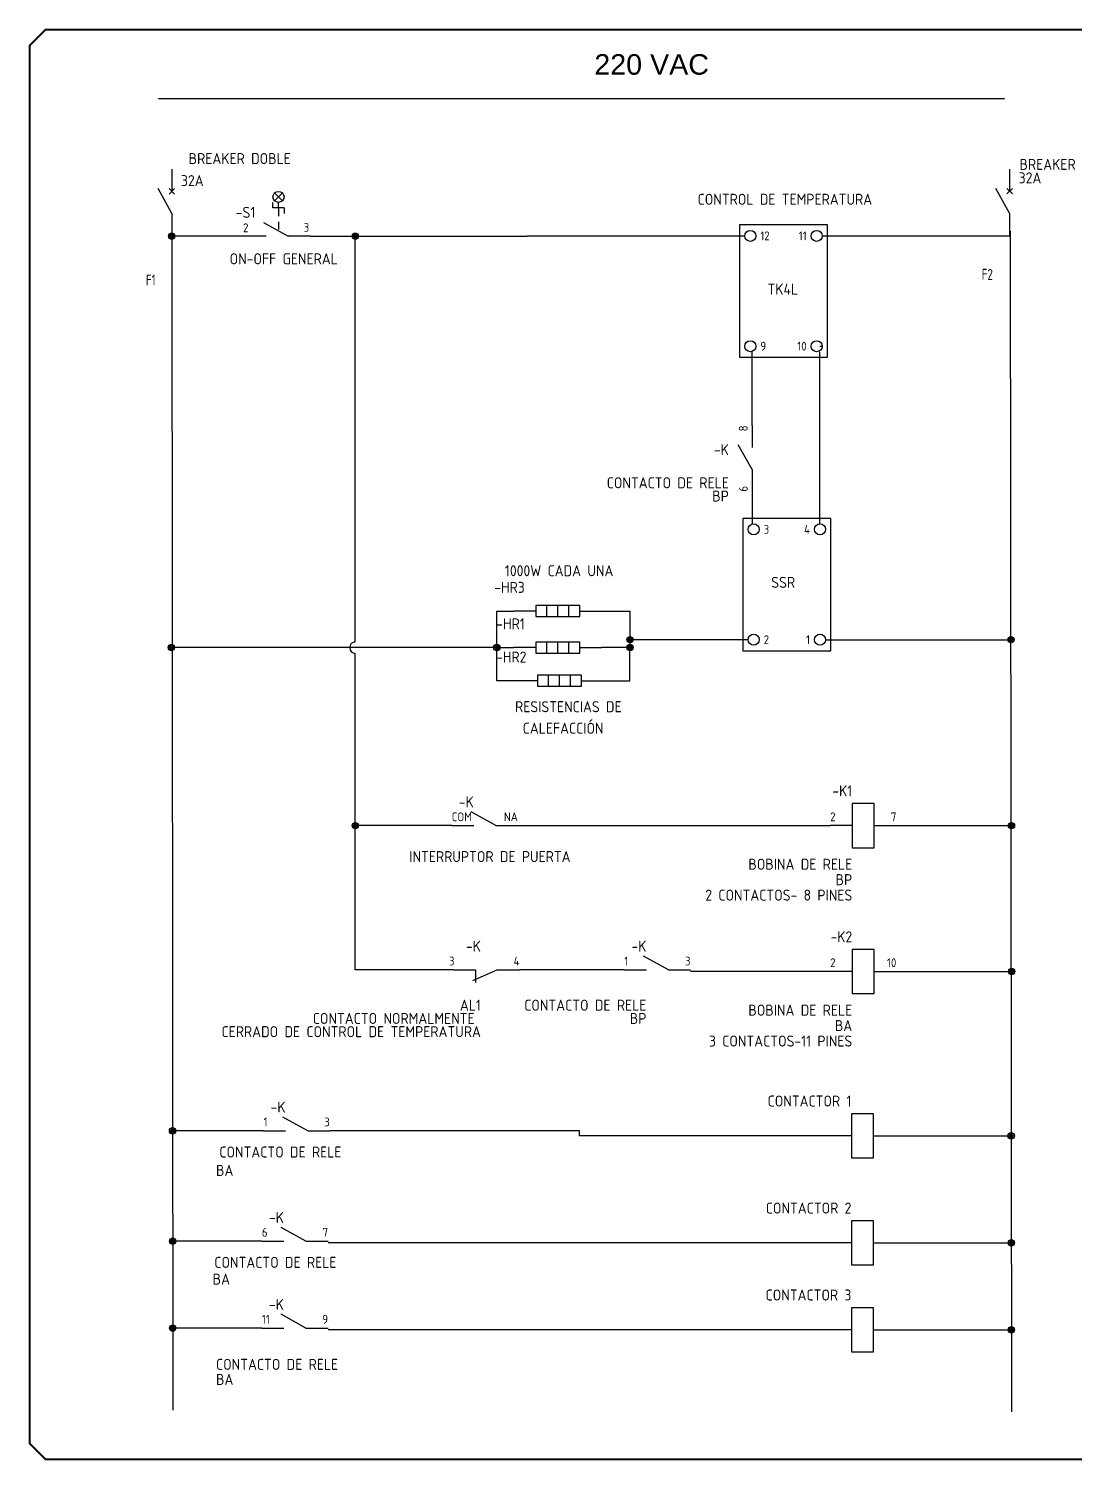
# Model space of a CAD drawing. Header units: inches. Extents: x 4 to 986, y 2 to 651.
# Drawn here: x 4 to 478, y 2 to 651 of the extents above; entities that cross this region are included whole.
import ezdxf
from ezdxf.enums import TextEntityAlignment as Align

# ---------------------------------------------------------------- set-up
doc = ezdxf.new("R2010")
doc.units = ezdxf.units.IN
doc.header["$MEASUREMENT"] = 0
for name, color, linetype in [('DESC', 150, 'Continuous'), ('DESCCHILD', 20, 'Continuous'), ('LOC', 8, 'Continuous'), ('SYMS', 7, 'Continuous'), ('TAGS', 150, 'Continuous'), ('TERMS', 123, 'Continuous'), ('TITLE', 7, 'Continuous'), ('WHT_12_THHN', 7, 'Continuous'), ('WIREFIXED', 7, 'Continuous'), ('YEL_14_THHN', 2, 'Continuous')]:
    doc.layers.add(name, color=color, linetype=linetype)
doc.styles.get("Standard").update_dxf_attribs({"font": 'arial.ttf'})
doc.styles.add('WD_IEC', font='ISOCP2.shx', dxfattribs={"width": 0.9, "height": 4})
doc.dimstyles.get("Standard").update_dxf_attribs({"dimtxt": 0.18, "dimasz": 0.18, "dimexe": 0.18, "dimexo": 0.0625, "dimgap": 0.09, "dimtad": 0, "dimtih": 1, "dimtoh": 1, "dimdec": 4, "dimzin": 0, "dimdsep": 46, "dimtxsty": 'Standard', "dimcen": 0.09, "dimadec": 0, "dimazin": 0, "dimtfac": 1, "dimtdec": 4, "dimtofl": 0, "dimtmove": 0, "dimatfit": 3, "dimfxl": 1, "dimtolj": 1, "dimtzin": 0, "dimarcsym": 0})

# ---------------------------------------------------------------- blocks, each defined once
blk = doc.blocks.new('NO_NUM_acade_title')
at = {"layer": 'TITLE', "const_width": 0.0312}
blk.add_lwpolyline([(30.594, 0.281), (30.594, 22.177), (30.344, 22.427), (0.281, 22.427), (0.031, 22.177), (0.031, 0.281), (0.281, 0.031), (30.344, 0.031)], close=True, dxfattribs=at)
blk = doc.blocks.new('*D17')
at = {"layer": 'Defpoints', "color": 0, "transparency": 16777216}
for p in [(62.75, 619.45), (446.09, 619.39), (446.09, 619.39)]:
    blk.add_point(p, dxfattribs=at)
at = {"layer": 'DESC', "color": 0, "lineweight": -2, "transparency": 16777216}
for p, q in [((62.75, 619.39), (62.54, 619.39)), ((62.75, 619.39), (62.75, 619.21)), ((445.91, 619.39), (62.93, 619.39)), ((446.09, 619.45), (446.09, 619.57))]:
    blk.add_line(p, q, dxfattribs=at)
at = {"layer": 'DESC', "color": 0, "transparency": 16777216}
for points in [[(62.93, 619.42), (62.93, 619.36), (62.75, 619.39)], [(445.91, 619.42), (445.91, 619.36), (446.09, 619.39)]]:
    blk.add_solid(points, dxfattribs=at)
at = {"layer": 'DESC', "color": 0, "transparency": 16777216, "insert": (61.96, 619.39), "char_height": 0.18, "attachment_point": 5}
blk.add_mtext('\\A1;110 VAC', dxfattribs=at)
blk = doc.blocks.new('VCB1')
for p, q in [((0, 7.5), (0, 2.5)), ((0, -2.5), (-3.12, 3.12)), ((0.62, 1.88), (-0.62, 3.12)), ((-0.62, 1.88), (0.62, 3.12)), ((0, -2.5), (0, -7.5))]:
    blk.add_line(p, q)
at = {"style": 'WD_IEC'}
for tag, p in [('INST', (-8, 5.25)), ('LOC', (-8, 1.75)), ('TAG1', (-8, -1.75)), ('RATING1', (-8, -6.35)), ('DESC1', (-8, -14.35)), ('DESC2', (-8, -17.85)), ('DESC3', (-8, -21.35))]:
    blk.add_attdef(tag, text='', height=2.5, dxfattribs=at).set_placement(p, align=Align.RIGHT)
blk.add_attdef('TERM01', text='', height=2, rotation=90, dxfattribs=at).set_placement((-1, 7.5), align=Align.RIGHT)
at = {"style": 'WD_IEC', "flags": 1}
for tag, p, height in [('X2TERM01', (0, 7.5), 0.32), ('MFG', (2.75, 6.5), 1.5), ('CAT', (2.75, 4), 1.5), ('X4LINK', (-2, 0), 0.32), ('X1LINK', (-0.5, 0), 0.32), ('X8TERM02', (0, -7.5), 0.32), ('ASSYCODE', (1, -9), 1), ('FAMILY', (1, -10.5), 1), ('CATDESC', (1, -12), 1), ('CONTACT', (1, -13.5), 1), ('COMMON', (2.25, -14.75), 1)]:
    blk.add_attdef(tag, p, '', height=height, dxfattribs=at)
at = {"style": 'WD_IEC'}
blk.add_attdef('TERM02', (-1, -7.5), '', height=2, rotation=90, dxfattribs=at)
at = {"lineweight": 15, "style": 'WD_IEC'}
blk.add_attdef('XREF', text='', height=2.5, dxfattribs=at).set_placement((-8, -10.35), align=Align.RIGHT)
blk = doc.blocks.new('HSW11S77')
for p, q in [((-0.6, 9.79), (1.16, 8.02)), ((-0.6, 8.02), (1.16, 9.79)), ((-0.97, 6.41), (-0.97, 7.66)), ((0.28, 6.41), (0.28, 7.66)), ((1.53, 6.41), (-0.97, 6.41)), ((0.28, 6.41), (0.28, 4.53)), ((0.28, 3.28), (0.28, 1.54)), ((1.53, 6.41), (1.53, 5.16)), ((-2.5, 0), (-7.5, 0)), ((-3.12, 3.12), (2.5, 0)), ((7.5, 0), (2.5, 0))]:
    blk.add_line(p, q)
blk.add_circle((0.28, 8.91), 1.25)
at = {"style": 'WD_IEC'}
for tag, p, height, flags in [('MFG', (4.11, 13), 1.5, 1), ('X2LINK', (0, 10.92), 0.32, 1), ('CAT', (4.11, 10.42), 1.5, 1), ('TERM01', (-7.75, 0.9), 2, 8), ('X4TERM01', (-7.5, 0), 0.32, 1), ('X8LINK', (0, 0.57), 0.32, 1), ('X1TERM02', (7.5, 0), 0.32, 1), ('ASSYCODE', (3.47, -2.55), 1, 1), ('FAMILY', (3.47, -4.05), 1, 1), ('CATDESC', (3.47, -5.55), 1, 1), ('CONTACT', (3.53, -7.03), 1, 1), ('COMMON', (4.78, -8.28), 1, 1)]:
    blk.add_attdef(tag, p, '', height=height, dxfattribs=dict(at, flags=flags))
for tag, p in [('INST', (-4.97, 10.15)), ('TAG1', (-4.97, 4.15)), ('LOC', (-4.97, 7.15)), ('DESC1', (-5.12, -9.72)), ('DESC2', (-5.12, -12.72)), ('DESC3', (-5.12, -15.72))]:
    blk.add_attdef(tag, text='', height=2.5, dxfattribs=at).set_placement(p, align=Align.RIGHT)
at = {"style": 'WD_IEC', "flags": 8}
blk.add_attdef('TERM02', text='', height=2, dxfattribs=at).set_placement((7.25, 1), align=Align.RIGHT)
at = {"lineweight": 15, "style": 'WD_IEC'}
for tag, p in [('XREF', (-5.12, -6.72)), ('WDTAGALT', (-5.12, -18.72))]:
    blk.add_attdef(tag, text='', height=2.5, dxfattribs=at).set_placement(p, align=Align.RIGHT)
blk = doc.blocks.new('VDV1TF')
blk.add_lwpolyline([(-2.5, -15), (17.5, -15), (17.5, 15), (-2.5, 15)], close=True)
for centre in [(0, 12.5), (15, 12.5), (0, -12.5), (15, -12.5)]:
    blk.add_circle(centre, 1.25)
at = {"style": 'WD_IEC', "flags": 1}
for tag, p, height in [('X2TERM02', (0, 13.75), 0.32), ('X2TERM04', (15, 13.75), 0.32), ('X4TERM02', (-1.25, 12.5), 0.32), ('X1TERM04', (16.25, 12.5), 0.32), ('X4TERM01', (-1.25, -12.5), 0.32), ('X1TERM03', (16.25, -12.5), 0.32), ('X8TERM01', (0, -13.75), 0.32), ('X8TERM03', (15, -13.75), 0.32), ('ASSYCODE', (18.5, -16.5), 1), ('FAMILY', (18.5, -18), 1), ('CATDESC', (18.5, -19.5), 1)]:
    blk.add_attdef(tag, p, '', height=height, dxfattribs=at)
at = {"style": 'WD_IEC'}
for tag, p in [('TERM02', (2.25, 12.5)), ('TERM01', (2.25, -12.5))]:
    blk.add_attdef(tag, text='', height=2, dxfattribs=at).set_placement(p, align=Align.MIDDLE_LEFT)
for tag, p in [('TERM04', (12.75, 12.5)), ('TERM03', (12.75, -12.5))]:
    blk.add_attdef(tag, text='', height=2, dxfattribs=at).set_placement(p, align=Align.MIDDLE_RIGHT)
for tag, p in [('INST', (-5.25, 10.25)), ('LOC', (-5.25, 6.75)), ('TAG1', (-5.25, 3.25)), ('XREF', (-5.25, -1.6)), ('DESC1', (-5.25, -5.6)), ('DESC2', (-5.25, -9.1)), ('DESC3', (-5.25, -12.6))]:
    blk.add_attdef(tag, text='', height=2.5, dxfattribs=at).set_placement(p, align=Align.RIGHT)
at = {"lineweight": 15, "style": 'WD_IEC', "flags": 1}
for tag, p in [('MFG', (7.5, 5)), ('CAT', (7.5, 1))]:
    blk.add_attdef(tag, text='', height=2.7, dxfattribs=at).set_placement(p, align=Align.CENTER)
at = {"lineweight": 15, "style": 'WD_IEC'}
for tag, p in [('RATING1', (7.5, -3)), ('RATING2', (7.5, -7))]:
    blk.add_attdef(tag, text='', height=2.5, dxfattribs=at).set_placement(p, align=Align.CENTER)
blk = doc.blocks.new('VCR21')
for p, q in [((0, 7.5), (0, 2.5)), ((0, -2.5), (-3.12, 3.12)), ((0, -2.5), (0, -7.5))]:
    blk.add_line(p, q)
at = {"style": 'WD_IEC'}
for tag, p in [('INST', (-5.25, 6.75)), ('TAG2', (-5.25, 0.75)), ('LOC', (-5.25, 3.75)), ('XREF', (-5.25, -3.75)), ('DESC1', (-5.25, -6.75)), ('DESC2', (-5.25, -9.75)), ('DESC3', (-5.25, -12.75))]:
    blk.add_attdef(tag, text='', height=2.5, dxfattribs=at).set_placement(p, align=Align.RIGHT)
blk.add_attdef('TERM01', text='', height=2, rotation=90, dxfattribs=at).set_placement((-1, 7.5), align=Align.RIGHT)
at = {"style": 'WD_IEC', "flags": 1}
for tag, p, height in [('X2TERM01', (0, 7.5), 0.32), ('X4LINK', (-2.75, 0), 0.32), ('X1LINK', (-0.5, 0), 0.32), ('CONTACT', (4, -3.5), 1), ('FAMILY', (4, -5), 1), ('COMMON', (5.25, -4.75), 1), ('X8TERM02', (0, -7.5), 0.32)]:
    blk.add_attdef(tag, p, '', height=height, dxfattribs=at)
at = {"style": 'WD_IEC'}
blk.add_attdef('TERM02', (-1, -7.5), '', height=2, rotation=90, dxfattribs=at)
blk = doc.blocks.new('HRE1HT')
for p, q in [((-5, 0), (-10, 0)), ((-2.5, -1.25), (-2.5, 1.25)), ((0, -1.25), (0, 1.25)), ((2.5, -1.25), (2.5, 1.25)), ((5, 0), (10, 0))]:
    blk.add_line(p, q)
blk.add_lwpolyline([(5, 1.25), (-5, 1.25), (-5, -1.25), (5, -1.25)], close=True)
at = {"style": 'WD_IEC'}
for tag, p in [('INST', (-7.5, 11.12)), ('LOC', (-7.5, 7.62)), ('TAG1', (-7.5, 4.12)), ('DESC1', (-7.5, -11.25)), ('DESC2', (-7.5, -14.75)), ('DESC3', (-7.5, -18.25))]:
    blk.add_attdef(tag, text='', height=2.5, dxfattribs=at).set_placement(p, align=Align.RIGHT)
for tag, p, height, flags in [('MFG', (7.42, 14.62), 1.5, 9), ('CAT', (7.42, 12.12), 1.5, 9), ('X4TERM01', (-10, 0), 0.32, 1), ('TERM01', (-10, 1), 2, 8), ('X2LINK', (0, 1.88), 0.32, 1), ('X1TERM02', (10, 0), 0.32, 1), ('X8LINK', (0, -1.88), 0.32, 1), ('ASSYCODE', (6, -2.75), 1, 1), ('FAMILY', (6, -4.25), 1, 1), ('CATDESC', (6, -5.75), 1, 1)]:
    blk.add_attdef(tag, p, '', height=height, dxfattribs=dict(at, flags=flags))
for tag, p in [('RATING1', (7.42, 8.12)), ('RATING2', (7.42, 4.12))]:
    blk.add_attdef(tag, p, '', height=2.5, dxfattribs=at)
at = {"style": 'WD_IEC', "flags": 8}
blk.add_attdef('TERM02', text='', height=2, dxfattribs=at).set_placement((10, 1), align=Align.RIGHT)
at = {"lineweight": 15, "style": 'WD_IEC'}
blk.add_attdef('XREF', text='', height=2.5, dxfattribs=at).set_placement((-7.5, -7.5), align=Align.RIGHT)
blk = doc.blocks.new('WDDOT')
for radius in [0.72, 0.449, 0.223]:
    blk.add_circle((0, 0), radius)
blk = doc.blocks.new('HCR21')
for p, q in [((-7.5, 0), (-2.5, 0)), ((2.5, 0), (-3.12, 3.12)), ((2.5, 0), (7.5, 0))]:
    blk.add_line(p, q)
at = {"style": 'WD_IEC'}
for tag, p in [('INST', (-2.5, 10.12)), ('TAG2', (-2.5, 4.12)), ('LOC', (-2.5, 7.12)), ('DESC1', (-2.5, -9.25)), ('DESC3', (-2.5, -15.25)), ('DESC2', (-2.5, -12.25))]:
    blk.add_attdef(tag, text='', height=2.5, dxfattribs=at).set_placement(p, align=Align.RIGHT)
for tag, p, height, flags in [('X4TERM01', (-7.5, 0), 0.32, 1), ('TERM01', (-7.5, 1), 2, 8), ('X2LINK', (0, 2.27), 0.32, 1), ('X8LINK', (0, 0.77), 0.32, 1), ('X1TERM02', (7.5, 0), 0.32, 1), ('CONTACT', (6.5, -2.25), 1, 1), ('FAMILY', (6.5, -3.75), 1, 1), ('COMMON', (7.75, -3.5), 1, 1)]:
    blk.add_attdef(tag, p, '', height=height, dxfattribs=dict(at, flags=flags))
at = {"style": 'WD_IEC', "flags": 8}
for tag, height, p in [('TERM02', 2, (7.5, 1)), ('XREF', 2.5, (-2.5, -6.25))]:
    blk.add_attdef(tag, text='', height=height, dxfattribs=at).set_placement(p, align=Align.RIGHT)
blk = doc.blocks.new('HCR1')
for p, q in [((-2.5, 0), (-7.5, 0)), ((2.5, 0), (7.5, 0))]:
    blk.add_line(p, q)
blk.add_lwpolyline([(-2.5, -5), (2.5, -5), (2.5, 5), (-2.5, 5)], close=True)
at = {"style": 'WD_IEC'}
for tag, p in [('INST', (-2.5, 13.62)), ('LOC', (-2.5, 10.12)), ('TAG1', (-2.5, 6.62)), ('DESC1', (-2.5, -10)), ('DESC2', (-2.5, -13.5)), ('DESC3', (-2.5, -17))]:
    blk.add_attdef(tag, text='', height=2.5, dxfattribs=at).set_placement(p, align=Align.RIGHT)
for tag, p, height, flags in [('MFG', (4.92, 12.12), 1.5, 9), ('CAT', (4.92, 9.62), 1.5, 9), ('X2LINK', (0, 5), 0.32, 1), ('X4TERM01', (-7.5, 0), 0.32, 1), ('TERM01', (-7.5, 1), 2, 8), ('X1TERM02', (7.5, 0), 0.32, 1), ('ASSYCODE', (3.5, -1.5), 1, 1), ('FAMILY', (3.5, -3), 1, 1), ('X8LINK', (0, -5), 0.32, 1), ('CATDESC', (3.5, -4.5), 1, 1)]:
    blk.add_attdef(tag, p, '', height=height, dxfattribs=dict(at, flags=flags))
at = {"style": 'WD_IEC', "flags": 8}
blk.add_attdef('TERM02', text='', height=2, dxfattribs=at).set_placement((7.5, 1), align=Align.RIGHT)
at = {"lineweight": 15, "style": 'WD_IEC'}
for tag, p in [('NO', (26.25, 0)), ('NC', (26.25, -4))]:
    blk.add_attdef(tag, text='', height=2.5, dxfattribs=at).set_placement(p, align=Align.RIGHT)
for tag, p in [('XREFNO', (27.75, 0)), ('XREFNC', (27.75, -4))]:
    blk.add_attdef(tag, p, '', height=2.5, dxfattribs=at)
blk = doc.blocks.new('HCR22')
for p, q in [((-7.5, 0), (-2.5, 0)), ((2.5, 0), (-3.125, -2.5)), ((-2.5, 0), (-2.5, -2.8678)), ((2.5, 0), (7.5, 0))]:
    blk.add_line(p, q)
at = {"style": 'WD_IEC'}
for tag, p in [('INST', (-1.25, 10.125)), ('TAG2', (-1.25, 4.125)), ('LOC', (-1.25, 7.125)), ('DESC1', (-1.25, -9.25)), ('DESC3', (-1.25, -15.25)), ('DESC2', (-1.25, -12.25))]:
    blk.add_attdef(tag, text='', height=2.5, dxfattribs=at).set_placement(p, align=Align.RIGHT)
for tag, p, height, flags in [('TERM01', (-8.5, 1), 2, 8), ('X4TERM01', (-7.5, 0), 0.32, 1), ('X1TERM02', (7.5, 0), 0.32, 1), ('X2LINK', (0, -0.5), 0.32, 1), ('X8LINK', (0, -1.5), 0.32, 1), ('CONTACT', (7.75, -2.25), 1, 1), ('FAMILY', (7.75, -3.75), 1, 1), ('COMMON', (9, -3.5), 1, 1)]:
    blk.add_attdef(tag, p, '', height=height, dxfattribs=dict(at, flags=flags))
at = {"style": 'WD_IEC', "flags": 8}
for tag, height, p in [('TERM02', 2, (7.5, 1)), ('XREF', 2.5, (-1.25, -6.25))]:
    blk.add_attdef(tag, text='', height=height, dxfattribs=at).set_placement(p, align=Align.RIGHT)
blk = doc.blocks.new('WD_WNV')
at = {"linetype": 'Continuous', "style": 'WD_IEC', "width": 0.8}
blk.add_attdef('WIRENO', text='', height=2.5, dxfattribs=at).set_placement((-1.6, 0), align=Align.MIDDLE_RIGHT)
at = {"style": 'WD_IEC', "flags": 1}
for tag, p in [('W08USER', (-1, 0.375)), ('W04USER', (-1, 0.875)), ('W05USER', (-1, 0.75)), ('W09USER', (-1, 0.25)), ('W03USER', (-1, 1)), ('W06USER', (-1, 0.625)), ('W07USER', (-1, 0.5)), ('W02USER', (-1, 1.125)), ('W01USER', (-1, 1.25)), ('W10USER', (-1, 0.125))]:
    blk.add_attdef(tag, text='', height=0.08, dxfattribs=at).set_placement(p, align=Align.CENTER)

msp = doc.modelspace()

# ---------------------------------------------------------------- linework, layer by layer
at = {"layer": 'WHT_12_THHN'}
for p, q in [((448.60464, 559.32043), (449.12736, 24.28791)), ((101.42964, 557.0939), (68.60868, 557.0939)), ((68.64113, 557.44376), (69.07218, 25.04583)), ((131.42964, 557.0939), (229.8832, 557.0939)), ((151.78576, 373.17683), (151.78576, 557.0939)), ((229.8832, 557.23237), (328.33676, 557.23237)), ((363.33676, 557.23237), (405.82764, 557.23237)), ((405.82764, 557.23237), (448.31852, 557.23237)), ((331.58904, 471.32005), (331.58904, 504.73237)), ((362.34131, 466.96513), (362.34131, 504.73237)), ((362.34131, 426.6979), (362.34131, 466.96513)), ((331.58904, 441.32005), (331.58904, 426.6979)), ((215.95298, 370.63683), (215.95298, 387.17218)), ((215.95298, 387.17218), (223.57298, 387.17218)), ((263.57298, 387.17218), (276.27298, 387.17218)), ((276.27298, 387.17218), (276.27298, 370.63683)), ((215.95298, 370.63683), (68.45516, 370.63683)), ((215.95298, 355.60468), (215.95298, 370.63683)), ((215.95298, 370.63683), (223.57298, 370.63683)), ((276.27298, 370.63683), (263.57298, 370.63683)), ((329.84131, 374.1979), (276.27298, 374.1979)), ((276.27298, 355.60468), (276.27298, 370.63683)), ((364.84131, 374.1979), (448.95454, 374.1979)), ((151.78576, 289.92788), (151.78576, 368.09683)), ((224.32526, 355.60468), (215.95298, 355.60468)), ((264.32526, 355.60468), (276.27298, 355.60468)), ((195.46313, 289.92788), (151.78576, 289.92788)), ((151.78576, 224.53806), (151.78576, 289.92788)), ((225.46313, 289.92788), (366.98159, 289.92788)), ((396.98159, 289.92788), (449.12209, 289.92788)), ((196.21541, 224.53806), (151.78576, 224.53806)), ((273.69962, 224.53806), (226.21541, 224.53806)), ((366.98159, 223.78645), (303.69962, 223.78645)), ((396.98159, 223.78645), (449.24734, 223.78645)), ((110.20808, 151.6186), (68.96909, 151.6186)), ((253.41032, 151.6186), (140.20808, 151.6186)), ((366.61257, 149.34484), (253.41032, 149.34484)), ((396.61257, 149.34484), (449.00445, 149.34484)), ((109.44949, 101.59583), (69.01143, 101.59583)), ((366.61257, 100.83791), (139.44949, 100.83791)), ((396.61257, 100.83791), (449.05183, 100.83791)), ((109.44949, 62.18395), (69.0415, 62.18395)), ((366.61257, 61.42603), (139.44949, 61.42603)), ((396.61257, 61.42603), (449.09182, 61.42603))]:
    msp.add_line(p, q, dxfattribs=at)
msp.add_arc((151.78576, 370.63683), 2.54, 90, 270, dxfattribs=at)
at = {"layer": 'YEL_14_THHN'}
for p, q in [((229.8832, 557.0939), (229.8832, 557.23237)), ((362.34131, 507.23237), (363.33676, 507.23237)), ((253.41032, 149.34484), (253.41032, 151.6186))]:
    msp.add_line(p, q, dxfattribs=at)

# ---------------------------------------------------------------- block references
at = {"layer": 'LOC', "color": 7, "xscale": 28.93527259246057, "yscale": 28.93527259246057, "zscale": 28.93527259246057}
msp.add_blockref('NO_NUM_acade_title', (3.31229, 1.78015), dxfattribs=at)
at = {"layer": 'SYMS'}
ref = msp.add_blockref('VCB1', (68.66346, 572.44376), dxfattribs=dict(at, xscale=2, yscale=2, zscale=2))
ref.add_attrib('DESC2', '32A', dxfattribs={"layer": 'DESC', "height": 5, "style": 'WD_IEC'}).set_placement((83.06221, 579.76935), align=Align.RIGHT)
ref.add_attrib('DESC1', 'BREAKER DOBLE', dxfattribs={"layer": 'DESC', "height": 5, "style": 'WD_IEC'}).set_placement((122.58892, 589.76733), align=Align.RIGHT)
ref = msp.add_blockref('VCB1', (448.31852, 572.53348), dxfattribs=dict(at, xscale=2, yscale=2, zscale=2))
ref.add_attrib('DESC2', '32A', dxfattribs={"layer": 'DESC', "height": 5, "style": 'WD_IEC'}).set_placement((462.68214, 581.03077), align=Align.RIGHT)
ref.add_attrib('DESC1', 'BREAKER DOBLE', dxfattribs={"layer": 'DESC', "height": 5, "style": 'WD_IEC'}).set_placement((499.09637, 587.13305), align=Align.RIGHT)
ref = msp.add_blockref('HSW11S77', (116.42964, 557.0939), dxfattribs=dict(at, xscale=2, yscale=2, zscale=2))
ref.add_attrib('TERM02', '3', dxfattribs={"layer": 'TERMS', "height": 4, "style": 'WD_IEC', "flags": 8}).set_placement((130.92595, 559.09413), align=Align.RIGHT)
ref.add_attrib('TERM01', '2', (100.92596, 558.8957), dxfattribs={"layer": 'TERMS', "height": 4, "style": 'WD_IEC', "flags": 8})
ref.add_attrib('TAG1', '-S1', dxfattribs={"layer": 'TAGS', "height": 5, "style": 'WD_IEC'}).set_placement((106.48577, 565.39251), align=Align.RIGHT)
ref.add_attrib('DESC1', 'ON-OFF GENERAL', dxfattribs={"layer": 'DESC', "height": 5, "style": 'WD_IEC'}).set_placement((143.89813, 544.33794), align=Align.RIGHT)
ref = msp.add_blockref('VDV1TF', (330.83676, 532.23237), dxfattribs=dict(at, xscale=2, yscale=2, zscale=2))
ref.add_attrib('TERM04', '11', dxfattribs={"layer": 'TERMS', "height": 4, "style": 'WD_IEC'}).set_placement((356.33676, 557.23237), align=Align.MIDDLE_RIGHT)
ref.add_attrib('TERM03', '10', dxfattribs={"layer": 'TERMS', "height": 4, "style": 'WD_IEC'}).set_placement((356.33676, 507.23237), align=Align.MIDDLE_RIGHT)
ref.add_attrib('TERM02', '12', dxfattribs={"layer": 'TERMS', "height": 4, "style": 'WD_IEC'}).set_placement((335.33676, 557.23237), align=Align.MIDDLE_LEFT)
ref.add_attrib('TERM01', '9', dxfattribs={"layer": 'TERMS', "height": 4, "style": 'WD_IEC'}).set_placement((335.33676, 507.23237), align=Align.MIDDLE_LEFT)
ref.add_attrib('DESC1', 'CONTROL DE TEMPERATURA', dxfattribs={"layer": 'DESC', "height": 5, "style": 'WD_IEC'}).set_placement((386.0049, 571.31594), align=Align.RIGHT)
ref.add_attrib('TAG1', 'TK4L', dxfattribs={"layer": 'TAGS', "height": 5, "style": 'WD_IEC'}).set_placement((352.42096, 530.58621), align=Align.RIGHT)
at = {"layer": 'SYMS', "xscale": 2, "yscale": 2, "zscale": 2}
for p in [(68.6083, 557.0939), (151.78576, 557.0939), (68.4559, 370.63683), (215.95298, 370.63683), (276.27298, 374.1979), (276.27298, 370.63683), (448.95924, 374.1979), (151.78576, 289.92788), (449.12065, 289.92788), (449.24735, 223.78645), (68.9697, 151.6186), (449.00518, 149.34484), (69.0102, 101.59583), (449.05257, 100.83791), (69.04211, 62.18395), (449.09108, 61.42603)]:
    msp.add_blockref('WDDOT', p, dxfattribs=at)
at = {"layer": 'SYMS'}
ref = msp.add_blockref('VCR21', (331.58904, 456.32005), dxfattribs=dict(at, xscale=2, yscale=2, zscale=2))
ref.add_attrib('TERM02', '6', (329.58904, 441.32005), dxfattribs={"layer": 'TERMS', "height": 4, "rotation": 90, "style": 'WD_IEC'})
ref.add_attrib('TERM01', '8', dxfattribs={"layer": 'TERMS', "height": 4, "rotation": 90, "style": 'WD_IEC'}).set_placement((329.58904, 471.32005), align=Align.RIGHT)
ref.add_attrib('DESC2', 'BP', dxfattribs={"layer": 'DESCCHILD', "height": 5, "style": 'WD_IEC'}).set_placement((321.08904, 436.82005), align=Align.RIGHT)
ref.add_attrib('DESC1', 'CONTACTO DE RELE', dxfattribs={"layer": 'DESCCHILD', "height": 5, "style": 'WD_IEC'}).set_placement((321.08904, 442.82005), align=Align.RIGHT)
ref.add_attrib('TAG2', '-K', dxfattribs={"layer": 'TAGS', "height": 5, "style": 'WD_IEC'}).set_placement((321.08904, 457.82005), align=Align.RIGHT)
ref = msp.add_blockref('VDV1TF', (332.34131, 399.1979), dxfattribs=dict(at, xscale=2, yscale=2, zscale=2))
ref.add_attrib('TERM04', '4', dxfattribs={"layer": 'TERMS', "height": 4, "style": 'WD_IEC'}).set_placement((357.84131, 424.1979), align=Align.MIDDLE_RIGHT)
ref.add_attrib('TERM03', '1', dxfattribs={"layer": 'TERMS', "height": 4, "style": 'WD_IEC'}).set_placement((357.84131, 374.1979), align=Align.MIDDLE_RIGHT)
ref.add_attrib('TERM02', '3', dxfattribs={"layer": 'TERMS', "height": 4, "style": 'WD_IEC'}).set_placement((336.84131, 424.1979), align=Align.MIDDLE_LEFT)
ref.add_attrib('TERM01', '2', dxfattribs={"layer": 'TERMS', "height": 4, "style": 'WD_IEC'}).set_placement((336.84131, 374.1979), align=Align.MIDDLE_LEFT)
ref.add_attrib('TAG1', 'SSR', dxfattribs={"layer": 'TAGS', "height": 5, "style": 'WD_IEC'}).set_placement((351.09131, 397.6979), align=Align.RIGHT)
ref = msp.add_blockref('HRE1HT', (243.57298, 387.17218), dxfattribs=dict(at, xscale=2, yscale=2, zscale=2))
ref.add_attrib('DESC3', '1000W CADA UNA', dxfattribs={"layer": 'DESC', "height": 5, "style": 'WD_IEC'}).set_placement((268.74567, 402.95593), align=Align.RIGHT)
ref.add_attrib('DESC2', 'CALEFACCIÓN', dxfattribs={"layer": 'DESC', "height": 5, "style": 'WD_IEC'}).set_placement((264.26841, 331.55325), align=Align.RIGHT)
ref.add_attrib('DESC1', 'RESISTENCIAS DE', dxfattribs={"layer": 'DESC', "height": 5, "style": 'WD_IEC'}).set_placement((272.50704, 341.32415), align=Align.RIGHT)
ref.add_attrib('TAG1', '-HR3', dxfattribs={"layer": 'TAGS', "height": 5, "style": 'WD_IEC'}).set_placement((228.57298, 395.42218), align=Align.RIGHT)
ref = msp.add_blockref('HRE1HT', (243.57298, 370.63683), dxfattribs=dict(at, xscale=2, yscale=2, zscale=2))
ref.add_attrib('TAG1', '-HR1', dxfattribs={"layer": 'TAGS', "height": 5, "style": 'WD_IEC'}).set_placement((228.57298, 378.88683), align=Align.RIGHT)
ref = msp.add_blockref('HRE1HT', (244.32526, 355.60468), dxfattribs=dict(at, xscale=2, yscale=2, zscale=2))
ref.add_attrib('TAG1', '-HR2', dxfattribs={"layer": 'TAGS', "height": 5, "style": 'WD_IEC'}).set_placement((229.32526, 363.85468), align=Align.RIGHT)
ref = msp.add_blockref('HCR1', (381.98159, 289.92788), dxfattribs=dict(at, xscale=2, yscale=2, zscale=2))
ref.add_attrib('TERM02', '7', dxfattribs={"layer": 'TERMS', "height": 4, "style": 'WD_IEC', "flags": 8}).set_placement((396.98159, 291.92788), align=Align.RIGHT)
ref.add_attrib('TERM01', '2', (366.98159, 291.92788), dxfattribs={"layer": 'TERMS', "height": 4, "style": 'WD_IEC', "flags": 8})
ref.add_attrib('DESC3', '2 CONTACTOS- 8 PINES', dxfattribs={"layer": 'DESC', "height": 5, "style": 'WD_IEC'}).set_placement((376.98159, 255.92788), align=Align.RIGHT)
ref.add_attrib('DESC2', 'BP', dxfattribs={"layer": 'DESC', "height": 5, "style": 'WD_IEC'}).set_placement((376.98159, 262.92788), align=Align.RIGHT)
ref.add_attrib('DESC1', 'BOBINA DE RELE', dxfattribs={"layer": 'DESC', "height": 5, "style": 'WD_IEC'}).set_placement((376.98159, 269.92788), align=Align.RIGHT)
ref.add_attrib('TAG1', '-K1', dxfattribs={"layer": 'TAGS', "height": 5, "style": 'WD_IEC'}).set_placement((376.98159, 303.17788), align=Align.RIGHT)
ref = msp.add_blockref('HCR21', (210.46313, 289.92788), dxfattribs=dict(at, xscale=2, yscale=2, zscale=2))
ref.add_attrib('TERM02', 'NA', dxfattribs={"layer": 'TERMS', "height": 4, "style": 'WD_IEC', "flags": 8}).set_placement((225.46313, 291.92788), align=Align.RIGHT)
ref.add_attrib('TERM01', 'COM', (195.46313, 291.92788), dxfattribs={"layer": 'TERMS', "height": 4, "style": 'WD_IEC', "flags": 8})
ref.add_attrib('DESC1', 'INTERRUPTOR DE PUERTA', dxfattribs={"layer": 'DESCCHILD', "height": 5, "style": 'WD_IEC'}).set_placement((249.35171, 273.39252), align=Align.RIGHT)
ref.add_attrib('TAG2', '-K', dxfattribs={"layer": 'TAGS', "height": 5, "style": 'WD_IEC'}).set_placement((205.46313, 298.17788), align=Align.RIGHT)
ref = msp.add_blockref('HCR1', (381.98159, 223.78645), dxfattribs=dict(at, xscale=2, yscale=2, zscale=2))
ref.add_attrib('TERM02', '10', dxfattribs={"layer": 'TERMS', "height": 4, "style": 'WD_IEC', "flags": 8}).set_placement((396.98159, 225.78645), align=Align.RIGHT)
ref.add_attrib('TERM01', '2', (366.98159, 225.78645), dxfattribs={"layer": 'TERMS', "height": 4, "style": 'WD_IEC', "flags": 8})
ref.add_attrib('DESC3', '3 CONTACTOS-11 PINES', dxfattribs={"layer": 'DESC', "height": 5, "style": 'WD_IEC'}).set_placement((376.98159, 189.78645), align=Align.RIGHT)
ref.add_attrib('DESC2', 'BA', dxfattribs={"layer": 'DESC', "height": 5, "style": 'WD_IEC'}).set_placement((376.98159, 196.78645), align=Align.RIGHT)
ref.add_attrib('DESC1', 'BOBINA DE RELE', dxfattribs={"layer": 'DESC', "height": 5, "style": 'WD_IEC'}).set_placement((376.98159, 203.78645), align=Align.RIGHT)
ref.add_attrib('TAG1', '-K2', dxfattribs={"layer": 'TAGS', "height": 5, "style": 'WD_IEC'}).set_placement((376.98159, 237.03645), align=Align.RIGHT)
ref = msp.add_blockref('HCR22', (211.21541, 224.53806), dxfattribs=dict(at, xscale=2, yscale=2, zscale=2))
ref.add_attrib('TERM02', '4', dxfattribs={"layer": 'TERMS', "height": 4, "style": 'WD_IEC', "flags": 8}).set_placement((226.21541, 226.53806), align=Align.RIGHT)
ref.add_attrib('TERM01', '3', (194.21541, 226.53806), dxfattribs={"layer": 'TERMS', "height": 4, "style": 'WD_IEC', "flags": 8})
ref.add_attrib('DESC3', 'CERRADO DE CONTROL DE TEMPERATURA', dxfattribs={"layer": 'DESCCHILD', "height": 5, "style": 'WD_IEC'}).set_placement((208.71541, 194.03806), align=Align.RIGHT)
ref.add_attrib('DESC2', 'CONTACTO NORMALMENTE ', dxfattribs={"layer": 'DESCCHILD', "height": 5, "style": 'WD_IEC'}).set_placement((208.71541, 200.03806), align=Align.RIGHT)
ref.add_attrib('DESC1', 'AL1', dxfattribs={"layer": 'DESCCHILD', "height": 5, "style": 'WD_IEC'}).set_placement((208.71541, 206.03806), align=Align.RIGHT)
ref.add_attrib('TAG2', '-K', dxfattribs={"layer": 'TAGS', "height": 5, "style": 'WD_IEC'}).set_placement((208.71541, 232.78806), align=Align.RIGHT)
ref = msp.add_blockref('HCR21', (288.69962, 224.53806), dxfattribs=dict(at, xscale=2, yscale=2, zscale=2))
ref.add_attrib('TERM02', '3', dxfattribs={"layer": 'TERMS', "height": 4, "style": 'WD_IEC', "flags": 8}).set_placement((303.69962, 226.53806), align=Align.RIGHT)
ref.add_attrib('TERM01', '1', (273.69962, 226.53806), dxfattribs={"layer": 'TERMS', "height": 4, "style": 'WD_IEC', "flags": 8})
ref.add_attrib('DESC2', 'BP', dxfattribs={"layer": 'DESCCHILD', "height": 5, "style": 'WD_IEC'}).set_placement((283.69962, 200.03806), align=Align.RIGHT)
ref.add_attrib('DESC1', 'CONTACTO DE RELE', dxfattribs={"layer": 'DESCCHILD', "height": 5, "style": 'WD_IEC'}).set_placement((283.69962, 206.03806), align=Align.RIGHT)
ref.add_attrib('TAG2', '-K', dxfattribs={"layer": 'TAGS', "height": 5, "style": 'WD_IEC'}).set_placement((283.69962, 232.78806), align=Align.RIGHT)
ref = msp.add_blockref('HCR21', (125.20808, 151.6186), dxfattribs=dict(at, xscale=2, yscale=2, zscale=2))
ref.add_attrib('TERM02', '3', dxfattribs={"layer": 'TERMS', "height": 4, "style": 'WD_IEC', "flags": 8}).set_placement((140.20808, 153.6186), align=Align.RIGHT)
ref.add_attrib('TERM01', '1', (110.20808, 153.6186), dxfattribs={"layer": 'TERMS', "height": 4, "style": 'WD_IEC', "flags": 8})
ref.add_attrib('DESC2', 'BA', dxfattribs={"layer": 'DESCCHILD', "height": 5, "style": 'WD_IEC'}).set_placement((96.54561, 131.15474), align=Align.RIGHT)
ref.add_attrib('DESC1', 'CONTACTO DE RELE', dxfattribs={"layer": 'DESCCHILD', "height": 5, "style": 'WD_IEC'}).set_placement((145.54561, 139.49187), align=Align.RIGHT)
ref.add_attrib('TAG2', '-K', dxfattribs={"layer": 'TAGS', "height": 5, "style": 'WD_IEC'}).set_placement((120.20808, 159.8686), align=Align.RIGHT)
ref = msp.add_blockref('HCR1', (381.61257, 149.34484), dxfattribs=dict(at, xscale=2, yscale=2, zscale=2))
ref.add_attrib('TAG1', 'CONTACTOR 1', dxfattribs={"layer": 'TAGS', "height": 5, "style": 'WD_IEC'}).set_placement((376.61257, 162.59484), align=Align.RIGHT)
ref = msp.add_blockref('HCR1', (381.61257, 100.83791), dxfattribs=dict(at, xscale=2, yscale=2, zscale=2))
ref.add_attrib('TAG1', 'CONTACTOR 2', dxfattribs={"layer": 'TAGS', "height": 5, "style": 'WD_IEC'}).set_placement((376.61257, 114.08791), align=Align.RIGHT)
ref = msp.add_blockref('HCR21', (124.44949, 101.59583), dxfattribs=dict(at, xscale=2, yscale=2, zscale=2))
ref.add_attrib('TERM02', '7', dxfattribs={"layer": 'TERMS', "height": 4, "style": 'WD_IEC', "flags": 8}).set_placement((139.44949, 103.59583), align=Align.RIGHT)
ref.add_attrib('TERM01', '6', (109.44949, 103.59583), dxfattribs={"layer": 'TERMS', "height": 4, "style": 'WD_IEC', "flags": 8})
ref.add_attrib('DESC2', 'BA', dxfattribs={"layer": 'DESCCHILD', "height": 5, "style": 'WD_IEC'}).set_placement((95.02842, 81.88989), align=Align.RIGHT)
ref.add_attrib('DESC1', 'CONTACTO DE RELE', dxfattribs={"layer": 'DESCCHILD', "height": 5, "style": 'WD_IEC'}).set_placement((143.26983, 89.46909), align=Align.RIGHT)
ref.add_attrib('TAG2', '-K', dxfattribs={"layer": 'TAGS', "height": 5, "style": 'WD_IEC'}).set_placement((119.44949, 109.84583), align=Align.RIGHT)
ref = msp.add_blockref('HCR1', (381.61257, 61.42603), dxfattribs=dict(at, xscale=2, yscale=2, zscale=2))
ref.add_attrib('TAG1', 'CONTACTOR 3', dxfattribs={"layer": 'TAGS', "height": 5, "style": 'WD_IEC'}).set_placement((376.61257, 74.67603), align=Align.RIGHT)
ref = msp.add_blockref('HCR21', (124.44949, 62.18395), dxfattribs=dict(at, xscale=2, yscale=2, zscale=2))
ref.add_attrib('TERM02', '9', dxfattribs={"layer": 'TERMS', "height": 4, "style": 'WD_IEC', "flags": 8}).set_placement((139.44949, 64.18395), align=Align.RIGHT)
ref.add_attrib('TERM01', '11', (109.44949, 64.18395), dxfattribs={"layer": 'TERMS', "height": 4, "style": 'WD_IEC', "flags": 8})
ref.add_attrib('DESC2', 'BA', dxfattribs={"layer": 'DESCCHILD', "height": 5, "style": 'WD_IEC'}).set_placement((96.54561, 36.41464), align=Align.RIGHT)
ref.add_attrib('DESC1', 'CONTACTO DE RELE', dxfattribs={"layer": 'DESCCHILD', "height": 5, "style": 'WD_IEC'}).set_placement((144.02842, 43.23593), align=Align.RIGHT)
ref.add_attrib('TAG2', '-K', dxfattribs={"layer": 'TAGS', "height": 5, "style": 'WD_IEC'}).set_placement((119.44949, 70.43395), align=Align.RIGHT)
at = {"layer": 'WIREFIXED'}
ref = msp.add_blockref('WD_WNV', (49.79184, 266.48236), dxfattribs=dict(at, xscale=2, yscale=2, zscale=2))
ref.add_attrib('WIRENOF', 'F1', dxfattribs={"linetype": 'Continuous', "height": 5, "style": 'WD_IEC', "width": 0.8}).set_placement((61.25436, 537.20698), align=Align.MIDDLE_RIGHT)
ref = msp.add_blockref('WD_WNV', (429.23181, 269.05433), dxfattribs=dict(at, xscale=2, yscale=2, zscale=2))
ref.add_attrib('WIRENOF', 'F2', dxfattribs={"linetype": 'Continuous', "height": 5, "style": 'WD_IEC', "width": 0.8}).set_placement((440.69432, 539.77895), align=Align.MIDDLE_RIGHT)

# ---------------------------------------------------------------- texts
at = {"layer": 'DESC', "color": 7, "insert": (260.10514, 639.58983), "char_height": 9.294767, "attachment_point": 1}
msp.add_mtext_dynamic_manual_height_columns('220 VAC', width=55.6893431, gutter_width=1, heights=[0], dxfattribs=at)

# ---------------------------------------------------------------- dimensions: what is measured, and where the dimension line sits
at = {"layer": 'DESC', "color": 7}
dim = msp.add_linear_dim(base=(446.08839, 619.39136), p1=(62.74508, 619.4549), p2=(446.08839, 619.39136), text='110 VAC', dimstyle='Standard', dxfattribs=at)
dim.commit()
dim.dimension.update_dxf_attribs({"geometry": '*D17', "text_midpoint": (61.96399, 619.39136), "dimtype": 160})

doc.saveas('drawing.dxf')
